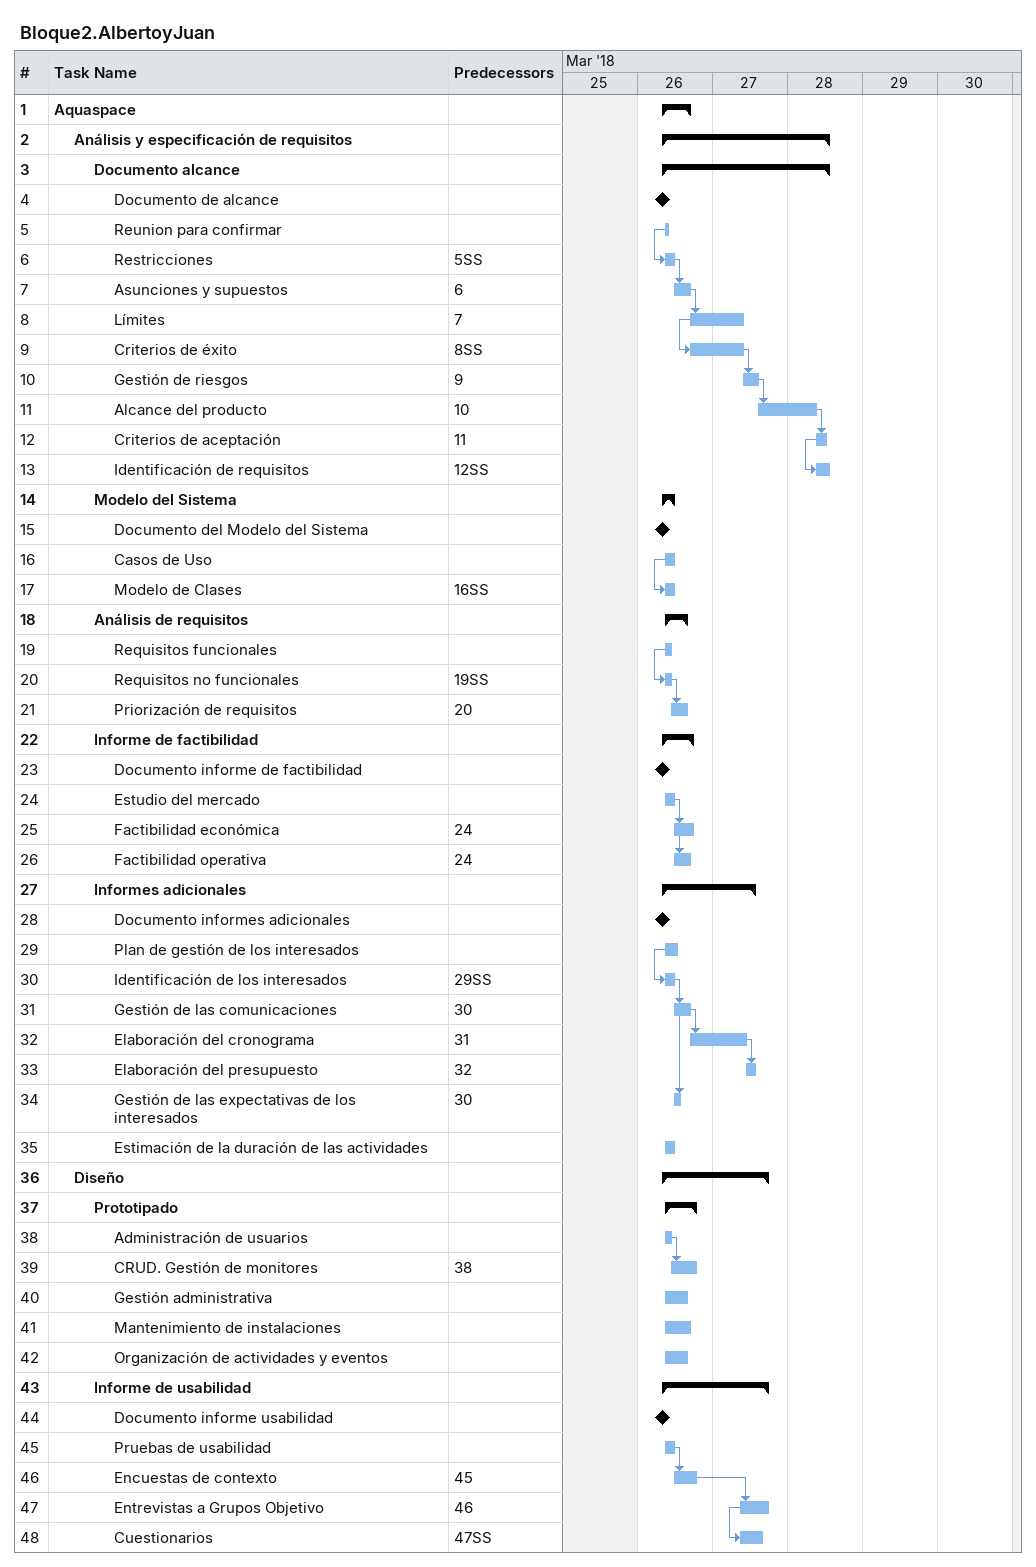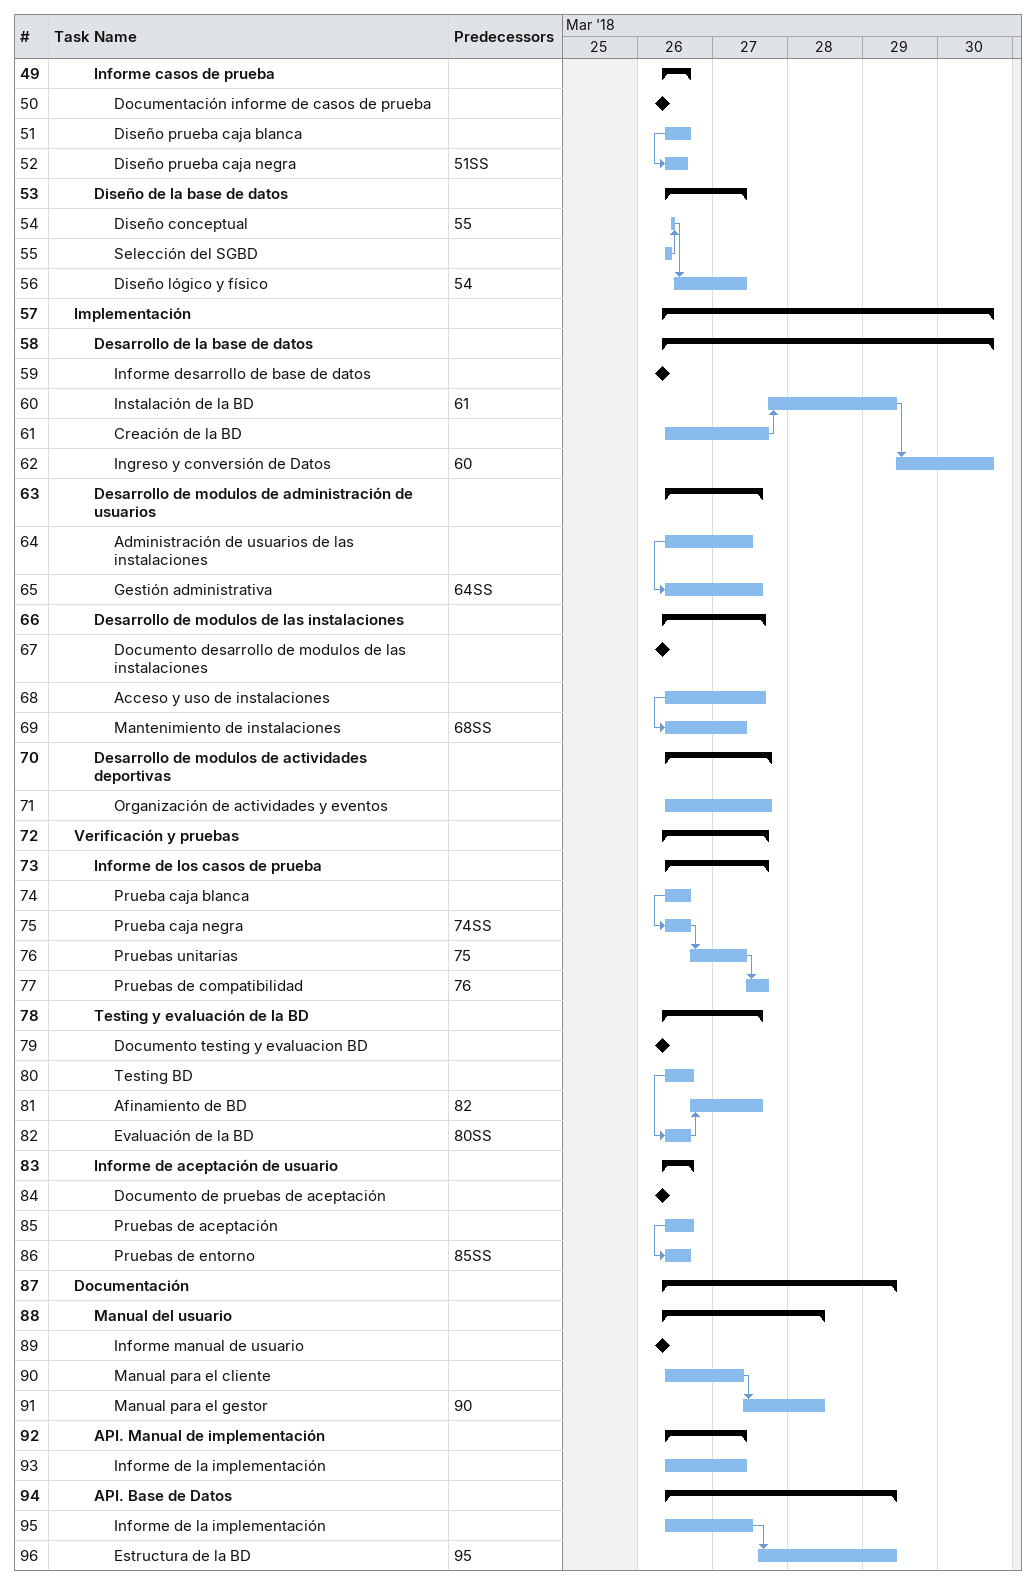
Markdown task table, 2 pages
Bloque2.AlbertoyJuan

| ID | Level | Task | Start | Finish | Predecessors |
|---|---|---|---|---|---|
| 1 | 1 | **Aquaspace** | 2018-03-26 | 2018-03-26 |  |
| 2 | 2 | **Análisis y especificación de requisitos** | 2018-03-26 | 2018-03-28 |  |
| 3 | 3 | **Documento alcance** | 2018-03-26 | 2018-03-28 |  |
| 4 | 4 | Documento de alcance (milestone) | 2018-03-26 | 2018-03-26 |  |
| 5 | 4 | Reunion para confirmar | 2018-03-26 | 2018-03-26 |  |
| 6 | 4 | Restricciones | 2018-03-26 | 2018-03-26 | 5SS |
| 7 | 4 | Asunciones y supuestos | 2018-03-26 | 2018-03-26 | 6 |
| 8 | 4 | Límites | 2018-03-26 | 2018-03-27 | 7 |
| 9 | 4 | Criterios de éxito | 2018-03-26 | 2018-03-27 | 8SS |
| 10 | 4 | Gestión de riesgos | 2018-03-27 | 2018-03-27 | 9 |
| 11 | 4 | Alcance del producto | 2018-03-27 | 2018-03-28 | 10 |
| 12 | 4 | Criterios de aceptación | 2018-03-28 | 2018-03-28 | 11 |
| 13 | 4 | Identificación de requisitos | 2018-03-28 | 2018-03-28 | 12SS |
| 14 | 3 | **Modelo del Sistema** | 2018-03-26 | 2018-03-26 |  |
| 15 | 4 | Documento del Modelo del Sistema (milestone) | 2018-03-26 | 2018-03-26 |  |
| 16 | 4 | Casos de Uso | 2018-03-26 | 2018-03-26 |  |
| 17 | 4 | Modelo de Clases | 2018-03-26 | 2018-03-26 | 16SS |
| 18 | 3 | **Análisis de requisitos** | 2018-03-26 | 2018-03-26 |  |
| 19 | 4 | Requisitos funcionales | 2018-03-26 | 2018-03-26 |  |
| 20 | 4 | Requisitos no funcionales | 2018-03-26 | 2018-03-26 | 19SS |
| 21 | 4 | Priorización de requisitos | 2018-03-26 | 2018-03-26 | 20 |
| 22 | 3 | **Informe de factibilidad** | 2018-03-26 | 2018-03-26 |  |
| 23 | 4 | Documento informe de factibilidad (milestone) | 2018-03-26 | 2018-03-26 |  |
| 24 | 4 | Estudio del mercado | 2018-03-26 | 2018-03-26 |  |
| 25 | 4 | Factibilidad económica | 2018-03-26 | 2018-03-26 | 24 |
| 26 | 4 | Factibilidad operativa | 2018-03-26 | 2018-03-26 | 24 |
| 27 | 3 | **Informes adicionales** | 2018-03-26 | 2018-03-27 |  |
| 28 | 4 | Documento informes adicionales (milestone) | 2018-03-26 | 2018-03-26 |  |
| 29 | 4 | Plan de gestión de los interesados | 2018-03-26 | 2018-03-26 |  |
| 30 | 4 | Identificación de los interesados | 2018-03-26 | 2018-03-26 | 29SS |
| 31 | 4 | Gestión de las comunicaciones | 2018-03-26 | 2018-03-26 | 30 |
| 32 | 4 | Elaboración del cronograma | 2018-03-26 | 2018-03-27 | 31 |
| 33 | 4 | Elaboración del presupuesto | 2018-03-27 | 2018-03-27 | 32 |
| 34 | 4 | Gestión de las expectativas de los interesados | 2018-03-26 | 2018-03-26 | 30 |
| 35 | 4 | Estimación de la duración de las actividades | 2018-03-26 | 2018-03-26 |  |
| 36 | 2 | **Diseño** | 2018-03-26 | 2018-03-27 |  |
| 37 | 3 | **Prototipado** | 2018-03-26 | 2018-03-26 |  |
| 38 | 4 | Administración de usuarios | 2018-03-26 | 2018-03-26 |  |
| 39 | 4 | CRUD. Gestión de monitores | 2018-03-26 | 2018-03-26 | 38 |
| 40 | 4 | Gestión administrativa | 2018-03-26 | 2018-03-26 |  |
| 41 | 4 | Mantenimiento de instalaciones | 2018-03-26 | 2018-03-26 |  |
| 42 | 4 | Organización de actividades y eventos | 2018-03-26 | 2018-03-26 |  |
| 43 | 3 | **Informe de usabilidad** | 2018-03-26 | 2018-03-27 |  |
| 44 | 4 | Documento informe usabilidad (milestone) | 2018-03-26 | 2018-03-26 |  |
| 45 | 4 | Pruebas de usabilidad | 2018-03-26 | 2018-03-26 |  |
| 46 | 4 | Encuestas de contexto | 2018-03-26 | 2018-03-26 | 45 |
| 47 | 4 | Entrevistas a Grupos Objetivo | 2018-03-27 | 2018-03-27 | 46 |
| 48 | 4 | Cuestionarios | 2018-03-27 | 2018-03-27 | 47SS |
| 49 | 3 | **Informe casos de prueba** | 2018-03-26 | 2018-03-26 |  |
| 50 | 4 | Documentación informe de casos de prueba (milestone) | 2018-03-26 | 2018-03-26 |  |
| 51 | 4 | Diseño prueba caja blanca | 2018-03-26 | 2018-03-26 |  |
| 52 | 4 | Diseño prueba caja negra | 2018-03-26 | 2018-03-26 | 51SS |
| 53 | 3 | **Diseño de la base de datos** | 2018-03-26 | 2018-03-27 |  |
| 54 | 4 | Diseño conceptual | 2018-03-26 | 2018-03-26 | 55 |
| 55 | 4 | Selección del SGBD | 2018-03-26 | 2018-03-26 |  |
| 56 | 4 | Diseño lógico y físico | 2018-03-26 | 2018-03-27 | 54 |
| 57 | 2 | **Implementación** | 2018-03-26 | 2018-03-30 |  |
| 58 | 3 | **Desarrollo de la base de datos** | 2018-03-26 | 2018-03-30 |  |
| 59 | 4 | Informe desarrollo de base de datos (milestone) | 2018-03-26 | 2018-03-26 |  |
| 60 | 4 | Instalación de la BD | 2018-03-27 | 2018-03-29 | 61 |
| 61 | 4 | Creación de la BD | 2018-03-26 | 2018-03-27 |  |
| 62 | 4 | Ingreso y conversión de Datos | 2018-03-29 | 2018-03-30 | 60 |
| 63 | 3 | **Desarrollo de modulos de administración de usuarios** | 2018-03-26 | 2018-03-27 |  |
| 64 | 4 | Administración de usuarios de las instalaciones | 2018-03-26 | 2018-03-27 |  |
| 65 | 4 | Gestión administrativa | 2018-03-26 | 2018-03-27 | 64SS |
| 66 | 3 | **Desarrollo de modulos de las instalaciones** | 2018-03-26 | 2018-03-27 |  |
| 67 | 4 | Documento desarrollo de modulos de las instalaciones (milestone) | 2018-03-26 | 2018-03-26 |  |
| 68 | 4 | Acceso y uso de instalaciones | 2018-03-26 | 2018-03-27 |  |
| 69 | 4 | Mantenimiento de instalaciones | 2018-03-26 | 2018-03-27 | 68SS |
| 70 | 3 | **Desarrollo de modulos de actividades deportivas** | 2018-03-26 | 2018-03-27 |  |
| 71 | 4 | Organización de actividades y eventos | 2018-03-26 | 2018-03-27 |  |
| 72 | 2 | **Verificación y pruebas** | 2018-03-26 | 2018-03-27 |  |
| 73 | 3 | **Informe de los casos de prueba** | 2018-03-26 | 2018-03-27 |  |
| 74 | 4 | Prueba caja blanca | 2018-03-26 | 2018-03-26 |  |
| 75 | 4 | Prueba caja negra | 2018-03-26 | 2018-03-26 | 74SS |
| 76 | 4 | Pruebas unitarias | 2018-03-26 | 2018-03-27 | 75 |
| 77 | 4 | Pruebas de compatibilidad | 2018-03-27 | 2018-03-27 | 76 |
| 78 | 3 | **Testing y evaluación de la BD** | 2018-03-26 | 2018-03-27 |  |
| 79 | 4 | Documento testing y evaluacion BD (milestone) | 2018-03-26 | 2018-03-26 |  |
| 80 | 4 | Testing BD | 2018-03-26 | 2018-03-26 |  |
| 81 | 4 | Afinamiento de BD | 2018-03-26 | 2018-03-27 | 82 |
| 82 | 4 | Evaluación de la BD | 2018-03-26 | 2018-03-26 | 80SS |
| 83 | 3 | **Informe de aceptación de usuario** | 2018-03-26 | 2018-03-26 |  |
| 84 | 4 | Documento de pruebas de aceptación (milestone) | 2018-03-26 | 2018-03-26 |  |
| 85 | 4 | Pruebas de aceptación | 2018-03-26 | 2018-03-26 |  |
| 86 | 4 | Pruebas de entorno | 2018-03-26 | 2018-03-26 | 85SS |
| 87 | 2 | **Documentación** | 2018-03-26 | 2018-03-29 |  |
| 88 | 3 | **Manual del usuario** | 2018-03-26 | 2018-03-28 |  |
| 89 | 4 | Informe manual de usuario (milestone) | 2018-03-26 | 2018-03-26 |  |
| 90 | 4 | Manual para el cliente | 2018-03-26 | 2018-03-27 |  |
| 91 | 4 | Manual para el gestor | 2018-03-27 | 2018-03-28 | 90 |
| 92 | 3 | **API. Manual de implementación** | 2018-03-26 | 2018-03-27 |  |
| 93 | 4 | Informe de la implementación | 2018-03-26 | 2018-03-27 |  |
| 94 | 3 | **API. Base de Datos** | 2018-03-26 | 2018-03-29 |  |
| 95 | 4 | Informe de la implementación | 2018-03-26 | 2018-03-27 |  |
| 96 | 4 | Estructura de la BD | 2018-03-27 | 2018-03-29 | 95 |
